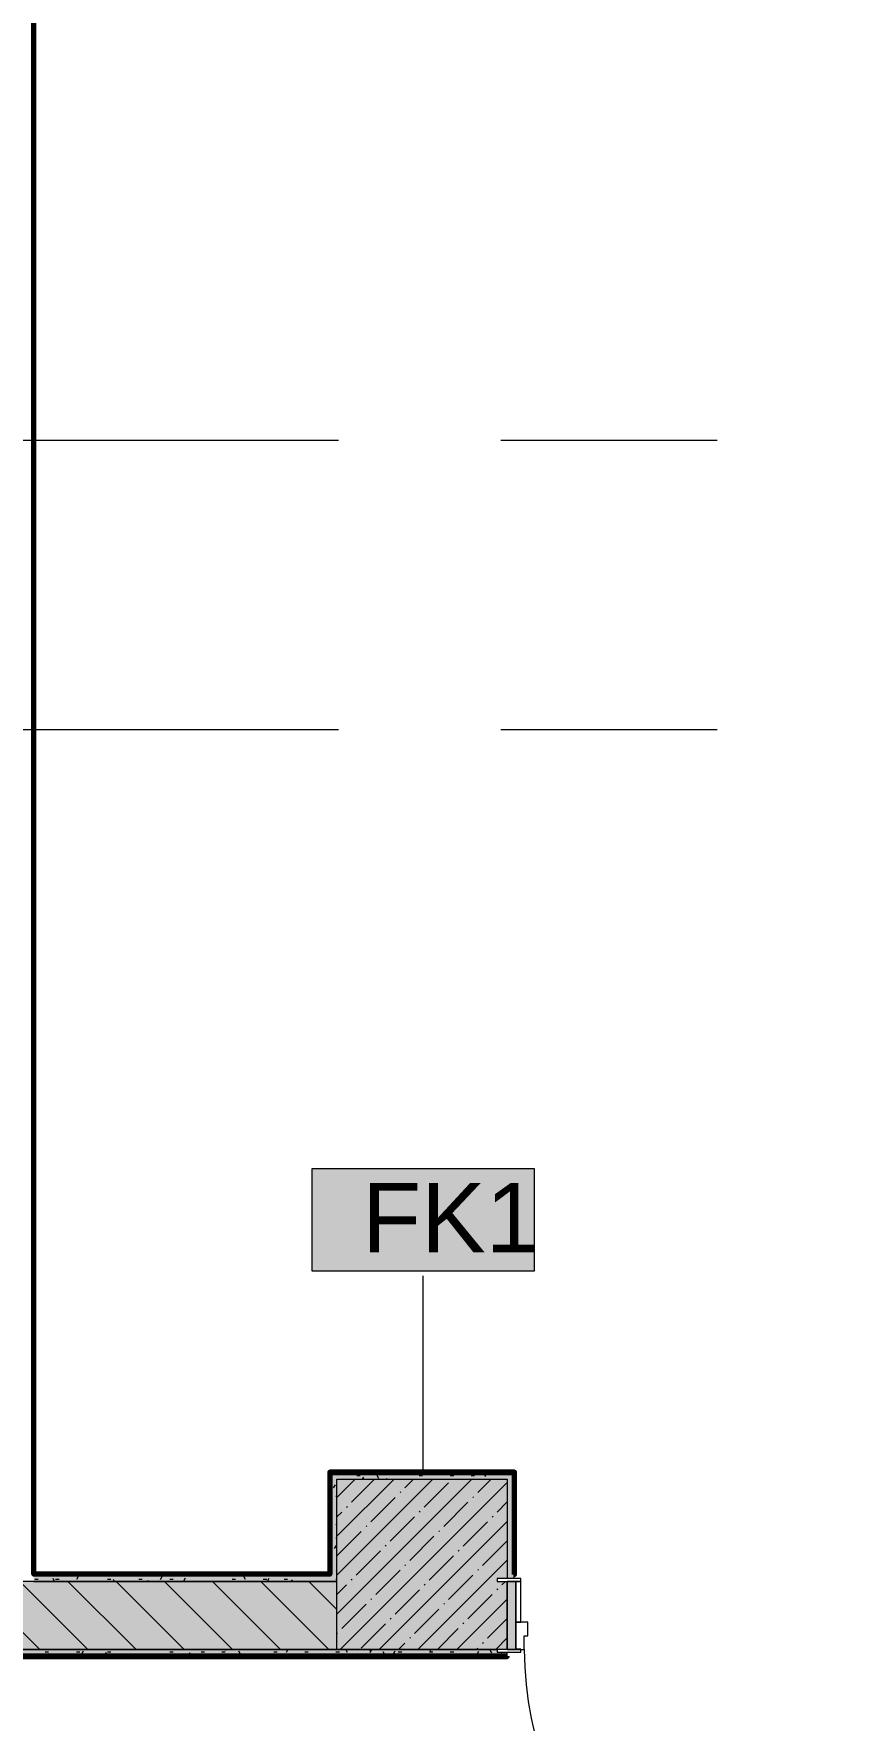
# Model space of a CAD drawing. Header units: millimetres. Extents: x -3817 to 677485, y -22715 to 103890.
# Drawn here: x 404973 to 407332, y 20311 to 25262 of the extents above; entities that cross this region are included whole.
import ezdxf

# ---------------------------------------------------------------- set-up
doc = ezdxf.new("R2010")
doc.units = ezdxf.units.MM
doc.layers.add('PDF _Геометрия', color=7, linetype='Continuous', true_color=0x1d1d1d)
doc.layers.add('PDF _Сплошная заливка', color=7, linetype='Continuous', true_color=0xffffff)
doc.layers.add('PDF _Текст', color=7, linetype='Continuous')
doc.styles.add('PDF GOST-Common', font='arial.ttf')

msp = doc.modelspace()

# ---------------------------------------------------------------- hatches: boundary and pattern name
at = {"layer": 'PDF _Сплошная заливка', "transparency": 33554559}
for points in [[(406382.9, 21019), (406382.9, 21039), (405862.9, 21039), (405862.9, 21019), (406362.9, 21019)], [(405862.9, 20519), (406362.9, 20519), (406362.9, 20719), (406332.9, 20719), (406332.9, 20727), (406362.9, 20727), (406362.9, 21019), (405862.9, 21019)], [(406362.9, 20727), (406382.9, 20727), (406382.9, 21019), (406362.9, 21019), (406362.9, 20927.5)]]:
    msp.add_hatch(color=256, dxfattribs=at).paths.add_polyline_path(points)
h = msp.add_hatch(color=256, dxfattribs=at)
h.paths.add_polyline_path([(411482.9, 20519), (411482.9, 20719), (407462.9, 20719), (407462.9, 20519), (411271.2, 20519)], flags=0)
h.paths.add_polyline_path([(402192.9, 20519), (402222.9, 20519), (402222.9, 20719), (401322.9, 20719), (401322.9, 20519), (401518.8, 20519)], flags=0)
h.paths.add_polyline_path([(403352.9, 20519), (405862.9, 20519), (405862.9, 20719), (403322.9, 20719), (403322.9, 20519)], flags=0)
h.paths.add_polyline_path([(400822.9, 20519), (400822.9, 20719), (394042.9, 20719), (394042.9, 20519), (400018.4, 20519)], flags=0)
h = msp.add_hatch(color=256, dxfattribs=at)
h.paths.add_polyline_path([(411742.9, 20499), (411742.9, 20519), (407492.9, 20518.9), (407492.9, 20511), (407462.9, 20511), (407462.9, 20499), (411741.9, 20499)], flags=0)
h.paths.add_polyline_path([(403352.9, 20499), (406362.9, 20499), (406362.9, 20511), (406332.9, 20511), (406332.9, 20519), (403352.9, 20518.8), (403352.9, 20511), (403322.9, 20511), (403322.9, 20499)], flags=0)
h.paths.add_polyline_path([(402222.9, 20499), (402222.9, 20511), (402192.9, 20511), (402192.9, 20519), (394042.9, 20519), (394042.9, 20499), (402192.9, 20499)], flags=0)

# ---------------------------------------------------------------- linework, layer by layer
at = {"layer": 'PDF _Геометрия', "color": 231, "lineweight": 9, "true_color": 0xff80c0}
for points in [[(404972.9, 28799), (404972.9, 28798), (404972.9, 20739), (404973.9, 20739), (405842.9, 20739), (405842.9, 20740), (405842.9, 21039)], [(406382.9, 21019), (406382.9, 20739)]]:
    msp.add_lwpolyline(points, dxfattribs=at)
at = {"layer": 'PDF _Геометрия', "color": 231, "lineweight": 70, "true_color": 0xff80c0}
for points in [[(406382.9, 20739), (406383.9, 20739), (406383.9, 21039), (406383.9, 21040), (405842.9, 21040), (405841.9, 21040), (405841.9, 20740), (404973.9, 20740), (404973.9, 28798), (407611.9, 28798), (407611.9, 28499), (407611.9, 28498), (408331.9, 28498), (408331.9, 26619), (408332.9, 26619)], [(405842.9, 21039), (406382.9, 21039), (406382.9, 21019)]]:
    msp.add_lwpolyline(points, dxfattribs=at)
at = {"layer": 'PDF _Геометрия', "color": 7, "lineweight": 9}
for points in [[(404972.9, 20719), (405862.9, 20719), (404972.9, 20719), (404952.9, 20719), (404872.9, 20719), (403352.9, 20719), (404872.9, 20719), (404872.9, 20739), (404872.9, 24619)], [(406116.1, 21039.5), (406116.1, 21616.2)], [(405842.9, 21039), (405842.9, 20740)], [(406332.9, 20519), (403352.9, 20519), (406332.9, 20519), (405862.9, 20519), (405862.9, 21019), (406362.9, 21019), (406362.9, 20727)], [(406382.9, 20739), (406382.9, 21019)], [(405842.9, 20739), (404973.9, 20739)], [(406362.9, 20519), (406362.9, 20719)]]:
    msp.add_lwpolyline(points, dxfattribs=at)
at = {"layer": 'PDF _Геометрия', "color": 253, "lineweight": 9, "true_color": 0xaaaaaa}
for points in [[(404280, 24069), (405867.5, 24069)], [(406343.8, 24069), (406978.8, 24069)], [(404280, 23219), (405867.5, 23219)], [(406343.8, 23219), (406978.8, 23219)]]:
    msp.add_lwpolyline(points, dxfattribs=at)
at = {"layer": 'PDF _Геометрия', "color": 7, "lineweight": 9}
msp.add_lwpolyline([(406442.7, 21930.1), (405789.6, 21930.1), (405789.6, 21630.1), (406442.7, 21630.1)], close=True, dxfattribs=at)
at = {"layer": 'PDF _Геометрия', "color": 253, "lineweight": 9, "true_color": 0x9b9b9b}
for points in [[(405843.3, 21039), (405842.9, 21038.2)], [(405944.7, 21032.4), (405940.8, 21039)], [(406089.7, 21039), (406086.9, 21034.2)], [(406160, 21038.8), (406154.9, 21030.1)], [(406258.4, 21037.5), (406257.6, 21039)], [(406368.1, 21030.5), (406363.2, 21039)], [(405857.4, 21002.4), (405852.3, 20993.7)], [(405921.3, 21030), (405931.3, 21030)], [(405940.6, 21024.7), (405937.4, 21019)], [(405986.3, 21021.2), (405981.3, 21029.9)], [(406008.7, 21020.6), (406007.8, 21019)], [(406104.2, 21030), (406114.2, 21030)], [(406195.6, 21030), (406205.7, 21030)], [(406254.4, 21019.5), (406254.1, 21019)], [(406256.6, 21030), (406266.6, 21030)], [(406300.1, 21026.4), (406295, 21035.1)], [(406378.5, 20999.5), (406382.9, 20999.5)], [(405860.3, 20969), (405862.9, 20969)], [(406382.9, 20943.9), (406382.4, 20944.8)], [(405843.2, 20903.4), (405842.9, 20903.8)], [(406378.5, 20908), (406382.9, 20908)], [(406382.9, 20937.2), (406381.4, 20934.6)], [(405862.9, 20890), (405859.4, 20884)], [(405860.3, 20847.1), (405862.9, 20847.1)], [(406382.3, 20875.3), (406377.3, 20866.6)], [(405860.4, 20824.7), (405855.3, 20815.9)], [(405862.9, 20747.3), (405861.5, 20749.6)], [(404976.4, 20725.2), (404986.5, 20725.2)], [(405034.5, 20719), (405029.9, 20727)], [(405037.4, 20725.2), (405047.4, 20725.2)], [(405103.8, 20733.5), (405098.8, 20724.8)], [(405129.4, 20737.6), (405128.6, 20739)], [(405142.2, 20739), (405140.4, 20736)], [(405189.8, 20725.2), (405199.8, 20725.2)], [(405210.5, 20719), (405207.6, 20724)], [(405281.2, 20725.2), (405291.3, 20725.2)], [(405307.9, 20721.3), (405306.6, 20719)], [(405349.6, 20732.4), (405344.5, 20723.7)], [(405372.6, 20725.2), (405382.7, 20725.2)], [(405417.6, 20728.3), (405412.6, 20719.6)], [(405552.8, 20735.7), (405550.9, 20739)], [(405555.5, 20725.2), (405565.6, 20725.2)], [(405564.5, 20739), (405563.9, 20737.9)], [(405594.4, 20724.6), (405589.4, 20733.3)], [(405647, 20725.2), (405657, 20725.2)], [(405663.3, 20727.2), (405658.6, 20719)], [(405707.9, 20725.2), (405718, 20725.2)], [(405731.4, 20723.2), (405729, 20719)], [(405860.3, 20725.2), (405862.9, 20725.2)], [(405006.9, 20511.8), (405016.9, 20511.8)], [(405020.8, 20499), (405015.8, 20507.7)], [(405076.3, 20503), (405074, 20499)], [(405098.3, 20511.8), (405108.4, 20511.8)], [(405118, 20514.2), (405112.9, 20505.5)], [(405115.2, 20518.3), (405114.8, 20519)], [(405186, 20510.1), (405181, 20501.4)], [(405189.8, 20511.8), (405199.8, 20511.8)], [(405196.7, 20499), (405193.5, 20504.7)], [(405372.6, 20511.8), (405382.7, 20511.8)], [(405431.7, 20509), (405426.7, 20500.3)], [(405464.1, 20511.8), (405474.1, 20511.8)], [(405499.8, 20504.9), (405496.4, 20499)], [(405525, 20511.8), (405535.1, 20511.8)], [(405538.6, 20516.4), (405537.1, 20519)], [(405580.3, 20505.2), (405575.3, 20514)], [(405677.4, 20511.8), (405687.5, 20511.8)], [(405719.1, 20519), (405714.1, 20510.3)], [(405768.9, 20511.8), (405778.9, 20511.8)], [(405860.3, 20511.8), (405870.4, 20511.8)], [(405894.1, 20510.4), (405889.1, 20519)], [(405923.2, 20506.8), (405918.7, 20499)], [(405962.1, 20514.5), (405959.5, 20519)], [(405964.8, 20518), (405959.8, 20509.3)], [(406003.7, 20503.3), (405998.7, 20512.1)], [(406032.9, 20513.9), (406027.8, 20505.2)], [(406041.4, 20499), (406040.3, 20500.9)], [(406043.2, 20511.8), (406053.3, 20511.8)], [(406134.6, 20511.8), (406144.7, 20511.8)], [(406139.8, 20511.5), (406135.5, 20519)], [(406195.6, 20511.8), (406205.7, 20511.8)], [(406278.6, 20512.8), (406273.6, 20504.1)], [(406317.5, 20508.5), (406312.5, 20517.2)], [(406346.6, 20508.7), (406341.6, 20500)], [(406358.2, 20499), (406354.1, 20506.1)]]:
    msp.add_lwpolyline(points, dxfattribs=at)
at = {"layer": 'PDF _Геометрия', "color": 9, "lineweight": 9, "true_color": 0xc0c0c0}
for points in [[(406382.9, 21019), (406382.9, 21039), (405862.9, 21039), (405842.9, 21039)], [(405862.9, 20719), (405862.9, 20739), (405862.9, 21019), (406362.9, 21019), (406362.9, 20727)], [(406382.9, 20727), (406382.9, 20739)], [(403322.9, 20511), (403322.9, 20499), (406362.9, 20499), (406362.9, 20511)]]:
    msp.add_lwpolyline(points, dxfattribs=at)
at = {"layer": 'PDF _Геометрия', "lineweight": 9}
for points in [[(405862.9, 20965.3), (405916.6, 21019)], [(405862.9, 20851.2), (406030.6, 21019)], [(405862.9, 20737.2), (406144.7, 21019)], [(405862.9, 20623.1), (406258.7, 21019)], [(405872.8, 20519), (406362.9, 21009.1)], [(405905.6, 20951), (405973.6, 21019)], [(406062.4, 20993.7), (406087.7, 21019)], [(406119.4, 20936.7), (406190.7, 21008)], [(406276.3, 20979.5), (406315.8, 21019)], [(405962.6, 20893.9), (406033.9, 20965.2)], [(406048.2, 20979.5), (406050.5, 20981.9)], [(406176.5, 20879.7), (406247.7, 20951)], [(406262, 20965.2), (406264.4, 20967.6)], [(406333.3, 20922.5), (406362.9, 20952.1)], [(405862.9, 20908.3), (405877.1, 20922.5)], [(405891.3, 20936.7), (405893.7, 20939.1)], [(405986.8, 20519), (406362.9, 20895)], [(406019.6, 20836.9), (406090.9, 20908.2)], [(406105.2, 20922.5), (406107.6, 20924.8)], [(406233.5, 20822.7), (406304.8, 20893.9)], [(406319, 20908.2), (406321.4, 20910.6)], [(405862.9, 20794.2), (405934.1, 20865.4)], [(405948.4, 20879.7), (405950.7, 20882.1)], [(406076.7, 20779.9), (406147.9, 20851.2)], [(406162.2, 20865.4), (406164.6, 20867.8)], [(405919.8, 20737.1), (405991.1, 20808.4)], [(406005.4, 20822.7), (406007.8, 20825)], [(406133.7, 20722.9), (406205, 20794.2)], [(406219.2, 20808.4), (406221.6, 20810.8)], [(406290.5, 20765.6), (406361.8, 20836.9)], [(405976.9, 20680.1), (406048.2, 20751.4)], [(406062.4, 20765.6), (406064.8, 20768)], [(406100.9, 20519), (406362.9, 20781)], [(406276.3, 20751.4), (406278.6, 20753.8)], [(404990.8, 20519), (404790.8, 20719)], [(405132.3, 20519), (404932.3, 20719)], [(405273.7, 20519), (405073.7, 20719)], [(405415.1, 20519), (405215.1, 20719)], [(405556.5, 20519), (405356.5, 20719)], [(405697.9, 20519), (405497.9, 20719)], [(405839.4, 20519), (405639.4, 20719)], [(405862.9, 20636.9), (405780.8, 20719)], [(405862.9, 20680.2), (405891.3, 20708.6)], [(405905.6, 20722.9), (405908, 20725.2)], [(406033.9, 20623.1), (406105.2, 20694.4)], [(406119.4, 20708.6), (406121.8, 20711)], [(406190.7, 20665.8), (406262, 20737.1)], [(406333.3, 20694.4), (406335.6, 20696.7)], [(406347.5, 20708.6), (406357.9, 20719)], [(405877.1, 20580.3), (405948.4, 20651.6)], [(405962.6, 20665.8), (405965, 20668.2)], [(406176.5, 20651.6), (406178.8, 20654)], [(406214.9, 20519), (406362.9, 20666.9)], [(406247.7, 20608.8), (406319, 20680.1)], [(405934.1, 20523.3), (406005.4, 20594.6)], [(406019.6, 20608.8), (406022, 20611.2)], [(406090.9, 20566.1), (406162.2, 20637.3)], [(406233.5, 20594.6), (406235.9, 20596.9)], [(406304.8, 20551.8), (406362.9, 20609.9)], [(405862.9, 20566.1), (405865.2, 20568.4)], [(406076.7, 20551.8), (406079, 20554.2)], [(406157.9, 20519), (406219.2, 20580.3)], [(406329, 20519), (406362.9, 20552.9)], [(406043.9, 20519), (406062.4, 20537.5)], [(406272, 20519), (406276.3, 20523.3)], [(406290.5, 20537.5), (406292.9, 20539.9)]]:
    msp.add_lwpolyline(points, dxfattribs=at)
at = {"layer": 'PDF _Геометрия', "color": 253, "lineweight": 13, "true_color": 0xaaaaaa}
for points in [[(406402.9, 20727), (406332.9, 20727), (406332.9, 20719), (406402.9, 20719)], [(406387.9, 20719), (406362.9, 20719), (406362.9, 20519), (406387.9, 20519)], [(406402.9, 20719), (406387.9, 20719), (406387.9, 20599), (406402.9, 20599)], [(406412.9, 20519), (406412.9, 20559), (406422.9, 20559), (406422.9, 20599), (406387.9, 20599), (406387.9, 20519)], [(406402.9, 20519), (406332.9, 20519), (406332.9, 20511), (406402.9, 20511)], [(406402.9, 20520), (406387.9, 20520), (406387.9, 20519), (406402.9, 20519)]]:
    msp.add_lwpolyline(points, close=True, dxfattribs=at)
at = {"layer": 'PDF _Геометрия', "color": 231, "lineweight": 70, "true_color": 0xff80c0}
msp.add_lwpolyline([(406362.9, 20499), (403322.9, 20499), (403322.9, 20498), (406362.9, 20498)], close=True, dxfattribs=at)
at = {"layer": 'PDF _Геометрия', "color": 253, "lineweight": 9, "true_color": 0xaaaaaa}
msp.add_arc((407412.9, 20519), 1000, 180.0001, 270, dxfattribs=at)
at = {"layer": 'PDF _Сплошная заливка', "lineweight": 9, "transparency": 33554559}
msp.add_solid([(406442.7, 21930.1), (405789.6, 21930.1), (406442.7, 21630.1), (405789.6, 21630.1)], dxfattribs=at)
at = {"layer": 'PDF _Сплошная заливка', "color": 254, "lineweight": 35, "true_color": 0xffb9dc, "transparency": 33554559}
for points in [[(404972.9, 20739), (404973.9, 20740), (404972.9, 21861.9)], [(406382.9, 20739), (406383.9, 20739), (406382.9, 20927.5)], [(406362.9, 20498), (406362.9, 20499), (406019.9, 20498)]]:
    msp.add_solid(points, dxfattribs=at)
at = {"layer": 'PDF _Сплошная заливка', "lineweight": 35, "transparency": 33554559}
for points in [[(405862.9, 20739), (405862.9, 21039), (405842.9, 20739), (405842.9, 21039)], [(404972.9, 20719), (405862.9, 20719), (404972.9, 20739), (405862.9, 20739)], [(406362.9, 20519), (406387.9, 20519), (406362.9, 20719), (406387.9, 20719)]]:
    msp.add_solid(points, dxfattribs=at)

# ---------------------------------------------------------------- texts
at = {"layer": 'PDF _Текст', "insert": (405936.7, 21786.7), "char_height": 203.2, "attachment_point": 4, "style": 'PDF GOST-Common'}
msp.add_mtext('FK1', dxfattribs=at)

doc.saveas('drawing.dxf')
